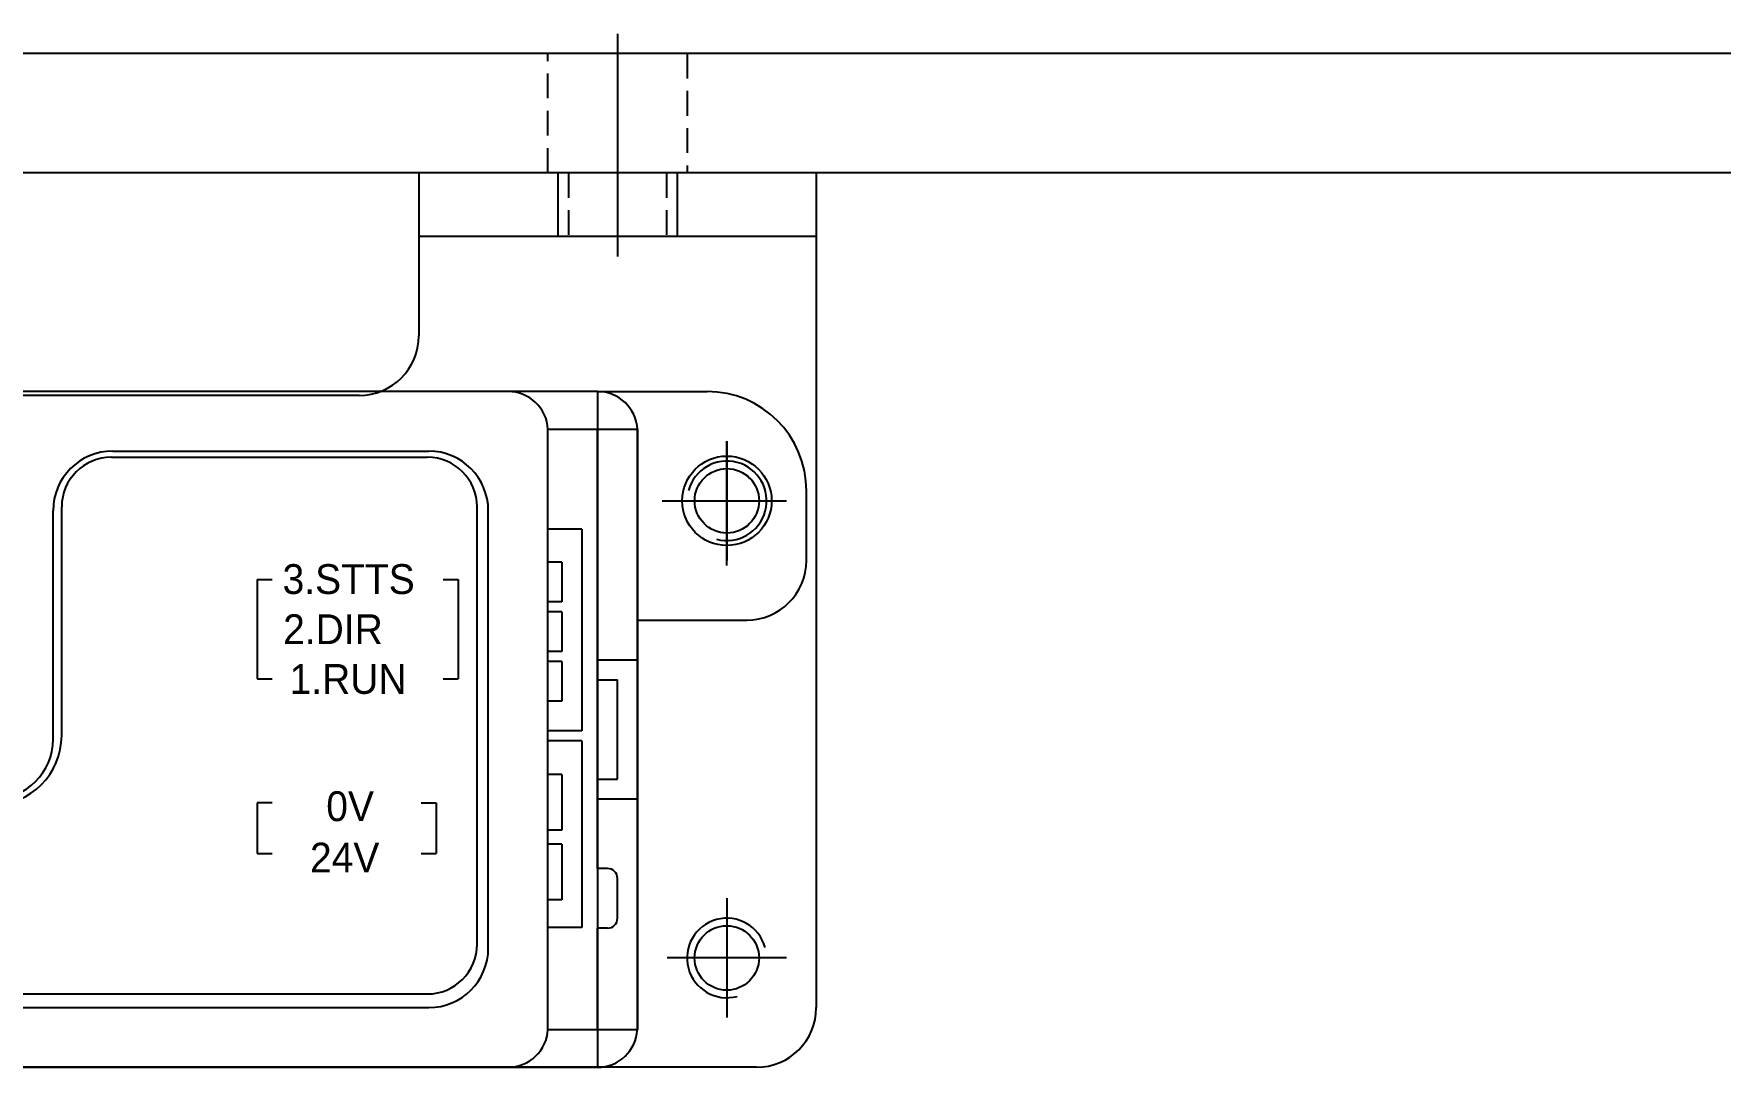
# Model space of a CAD drawing. Header units: inches. Extents: x 0 to 77285, y -118 to 40065.
# Drawn here: x 17468.7 to 17553.5, y 5701.9 to 5753.9 of the extents above; entities that cross this region are included whole.
import ezdxf

# ---------------------------------------------------------------- set-up
doc = ezdxf.new("R2010")
doc.units = ezdxf.units.IN
doc.header["$LTSCALE"] = 5
doc.header["$MEASUREMENT"] = 0
doc.linetypes.add('CENTER', pattern=[2, 1.25, -0.25, 0.25, -0.25])
doc.linetypes.add('HIDDEN', pattern=[0.375, 0.25, -0.125])
for name, color, linetype in [('11', 1, 'CENTER'), ('22', 2, 'HIDDEN'), ('99', 181, 'Continuous'), ('T', 3, 'Continuous')]:
    doc.layers.add(name, color=color, linetype=linetype)
doc.styles.add('SCI', font='')
doc.styles.get('SCI').set_extended_font_data('Gulim')

# ---------------------------------------------------------------- blocks, each defined once
blk = doc.blocks.new('A$C1a2da5a2')
for p, q in [((280, -6, 0), (-160, -6, 0)), ((280, -12, 0), (-145, -12, 0))]:
    blk.add_line(p, q)
at = {"layer": '11'}
blk.add_line((-20, -5, 0), (-20, -13, 0), dxfattribs=at)
at = {"layer": '22'}
for p, q in [((-23.5, -12, 0), (-23.5, -6, 0)), ((-16.5, -6, 0), (-16.5, -12, 0))]:
    blk.add_line(p, q, dxfattribs=at)
blk = doc.blocks.new('A$C9c3b0687E')
for p, q in [((114.497, 28.5), (8.5, 28.5)), ((114.5, 28.5), (8.5, 28.5)), ((111.5, 28.5), (111.5, 28.5)), ((114.5, 28.5), (120, 28.5)), ((114.5, -5.5), (114.5, 28.5)), ((111.997, -3.6), (111.997, 26.6)), ((111.997, 26.6), (116.495, 26.6)), ((114.497, 4.5), (114.497, 26.6)), ((116.497, 26.6), (116.495, -3.6)), ((116.495, -3.6), (116.497, 26.6)), ((90.099, 25.5), (105.997, 25.5)), ((90.03, 25.19), (105.928, 25.19)), ((125, 20), (125, 23.5)), ((87.099, 11), (87.099, 22.5)), ((87.53, 11.19), (87.53, 22.69)), ((108.428, 0.69), (108.428, 22.69)), ((108.997, 0.5), (108.997, 22.5)), ((113.7, 21.571), (111.997, 21.571)), ((113.7, 21.571), (113.7, 11.421)), ((112.7, 19.921), (111.997, 19.921)), ((112.7, 19.921), (112.7, 17.921)), ((97.372, 19.049), (98.122, 19.049)), ((97.372, 19.049), (97.372, 14.049)), ((106.728, 19.049), (107.478, 19.049)), ((107.478, 19.049), (107.478, 14.049)), ((112.7, 17.921), (111.997, 17.921)), ((112.7, 17.421), (111.997, 17.421)), ((112.7, 17.421), (112.7, 15.421)), ((116.497, 17), (122, 17)), ((112.7, 15.421), (111.997, 15.421)), ((112.7, 14.921), (111.997, 14.921)), ((112.7, 14.921), (112.7, 12.921)), ((114.497, 15), (116.497, 15)), ((97.372, 14.049), (98.122, 14.049)), ((106.728, 14.049), (107.478, 14.049)), ((114.5, 14), (115.5, 14)), ((115.5, 9), (115.5, 14)), ((112.7, 12.921), (111.997, 12.921)), ((113.7, 11.421), (111.997, 11.421)), ((113.7, 10.926), (111.997, 10.926)), ((113.7, 10.926), (113.7, 1.526)), ((112.7, 9.226), (111.997, 9.226)), ((112.7, 9.226), (112.7, 6.426)), ((114.5, 9), (115.5, 9)), ((98.122, 7.807), (97.372, 7.807)), ((97.372, 7.807), (97.372, 5.257)), ((105.622, 7.807), (106.372, 7.807)), ((106.372, 7.807), (106.372, 5.257)), ((114.497, 8), (116.497, 8)), ((112.7, 6.426), (111.997, 6.426)), ((97.372, 5.257), (98.122, 5.257)), ((105.622, 5.257), (106.372, 5.257)), ((112.7, 5.726), (111.997, 5.726)), ((112.7, 5.726), (112.7, 2.926)), ((114.997, 4.5), (114.497, 4.5)), ((115.497, 2), (115.497, 4)), ((112.7, 2.926), (111.997, 2.926)), ((113.7, 1.526), (111.997, 1.526)), ((114.997, 1.5), (114.497, 1.5)), ((114.497, -3.6), (114.497, 1.5)), ((16.428, -1.81), (105.928, -1.81)), ((16.497, -2.5), (105.997, -2.5)), ((111.997, -3.6), (116.495, -3.6)), ((6.497, -5.5), (114.497, -5.5)), ((6.5, -5.5), (114.5, -5.5))]:
    blk.add_line(p, q)
blk.add_circle((121, 23), 2.25)
for centre, radius, start, end in [((109.996, 26.495), 2.005, 2.99284, 89.94476), ((114.496, 26.495), 2.005, 2.99284, 89.94476), ((120, 23.5), 5, 0, 90), ((90.099, 22.5), 3, 90, 180), ((105.997, 22.5), 3, 0, 90), ((90.03, 22.69), 2.5, 90, 180), ((105.928, 22.69), 2.5, 0, 90), ((122, 20), 3, 270, 0), ((84.03, 11.19), 3.5, 270, 0), ((84.099, 11), 3, 270, 0), ((114.997, 4), 0.5, 0, 90), ((114.997, 2), 0.5, 270, 0), ((105.928, 0.69), 2.5, 270, 0), ((105.997, 0.5), 3, 270, 0), ((109.996, -3.495), 2.005, 270.05524, 357.00716), ((114.497, -3.5), 2, 270, 357.13402)]:
    blk.add_arc(centre, radius, start, end)
at = {"layer": '11'}
for p, q in [((121, 19.75), (121, 26.25)), ((117.75, 23), (124.25, 23))]:
    blk.add_line(p, q, dxfattribs=at)
at = {"style": 'SCI'}
for s, p in [('3.STTS', (98.644, 18.312)), ('2.DIR', (98.673, 15.79)), ('1.RUN', (98.997, 13.287)), ('0V', (100.843, 6.885)), ('24V', (100.024, 4.3))]:
    blk.add_text(s, height=1.5, dxfattribs=at).set_placement(p)
blk = doc.blocks.new('A$C31aba105')
for p, q in [((10, 0), (-10, 0)), ((-10, -42), (-10, 0)), ((10, 0), (10, -3.2)), ((120, 0), (100, 0)), ((100, 0), (100, -3.2)), ((120, 0), (120, -42)), ((10, -3.2), (-10, -3.2)), ((10, -3.2), (10, -8.2)), ((120, -3.2), (100, -3.2)), ((100, -3.2), (100, -8.2)), ((97, -11.2), (13, -11.2)), ((117, -45), (-7, -45))]:
    blk.add_line(p, q)
for centre in [(-5.505, -16.5), (115.505, -16.5), (-5.5, -39.5), (115.5, -39.5)]:
    blk.add_circle(centre, 1.621)
for centre, start, end in [((13, -8.2), 180, 270), ((97, -8.2), 270, 0), ((-7, -42), 180, 270), ((117, -42), 270, 0)]:
    blk.add_arc(centre, 3, start, end)
at = {"layer": '11'}
for p, q in [((0, 1), (0, -4.2)), ((110, 1), (110, -4.2)), ((-5.505, -13.5), (-5.505, -19.5)), ((115.505, -13.5), (115.505, -19.5)), ((-8.505, -16.5), (-2.505, -16.5)), ((112.505, -16.5), (118.505, -16.5)), ((-5.5, -36.5), (-5.5, -42.5)), ((115.5, -36.5), (115.5, -42.5)), ((-8.5, -39.5), (-2.5, -39.5)), ((118.5, -39.5), (112.5, -39.5))]:
    blk.add_line(p, q, dxfattribs=at)
at = {"layer": '22'}
for p, q in [((-2.459, 0), (-2.459, -3.2)), ((2.459, 0), (2.459, -3.2)), ((107.541, 0), (107.541, -3.2)), ((112.459, 0), (112.459, -3.2))]:
    blk.add_line(p, q, dxfattribs=at)
at = {"layer": 'T'}
for p, q in [((-3, 0), (-3, -3.2)), ((3, 0), (3, -3.2)), ((107, 0), (107, -3.2)), ((113, 0), (113, -3.2))]:
    blk.add_line(p, q, dxfattribs=at)
for centre, start, end in [((-5.505, -16.5), 15, 285), ((115.505, -16.5), 255, 165), ((-5.5, -39.5), 255, 165), ((115.5, -39.5), 15, 285)]:
    blk.add_arc(centre, 2, start, end, dxfattribs=at)
blk = doc.blocks.new('A$C8d770c3a')
for name, p in [('A$C1a2da5a2', (145, 12, 0)), ('A$C31aba105', (15, 0))]:
    blk.add_blockref(name, p)
at = {"layer": '99'}
blk.add_blockref('A$C9c3b0687E', (9.505, -39.5), dxfattribs=at)
blk = doc.blocks.new('A$C1d318a9d')
blk.add_blockref('A$C8d770c3a', (-425, -87.5))

msp = doc.modelspace()

# ---------------------------------------------------------------- block references
msp.add_blockref('A$C1d318a9d', (17798.04826047, 5834.38410828, 0.00000001))

doc.saveas('drawing.dxf')
